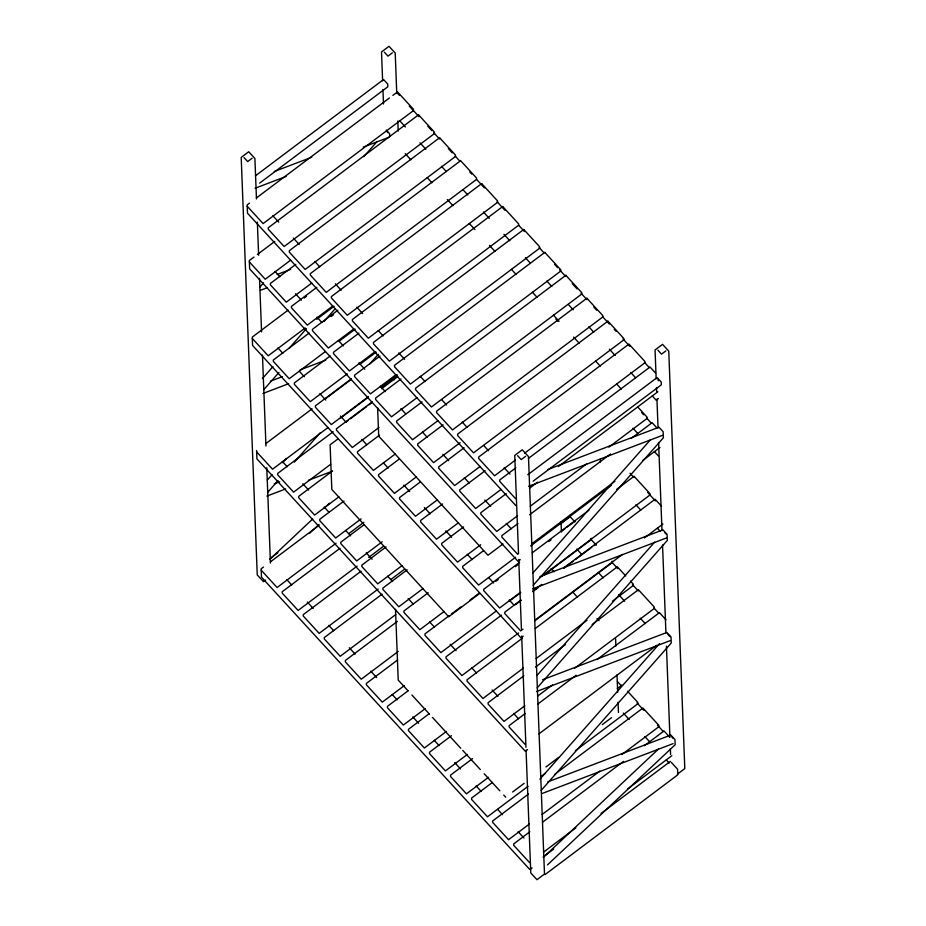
<?xml version="1.0" encoding="UTF-8"?>
<svg xmlns="http://www.w3.org/2000/svg" width="926" height="926" viewBox="0 0 926 926"><rect width="100%" height="100%" fill="white"/><g stroke="black" fill="none" stroke-linecap="round" stroke-linejoin="round"><path stroke-width="1.39" d="M363.733 156.668L377.125 141.493M259.685 287.222L263.516 282.893M262.417 378.56L272.939 366.638M289.201 348.199L306.425 328.684M263.632 389.834L278.934 372.495M323.915 321.53L335.397 308.508M267.313 480.096L272.094 474.668M282.627 462.745L286.447 458.405M369.705 364.068L378.317 354.311M267.568 492.458L278.101 480.525M294.364 462.097L320.199 432.812M532.971 572.905L650.665 439.526M533.226 585.267L663.375 437.79L663.132 431.713L659.011 427.21L547.775 469.54M536.918 675.517L654.613 542.15M537.173 687.879L667.31 540.414L667.079 534.325L662.947 529.834L539.916 576.655M539.893 779.217L659.509 643.674M541.108 790.491L671.257 643.026L671.014 636.938L666.894 632.446L542.509 679.777M269.709 559.42L312.664 519M324.193 508.154L329.436 503.223M309.527 533.376L318.949 524.51M543.249 857.464L658.502 749.007M547.486 864.896L675.158 744.747L674.961 739.561L670.829 735.059L547.798 781.88M252.057 158.277L247.67 161.564L244.059 157.628M392.358 52.817L387.982 56.116L384.359 52.18M255.379 175.847L383.561 79.52L387.681 84.011L387.797 86.801L259.604 183.14M249.488 203.153L247.173 204.889L247.497 213.235L515.875 505.654M256.421 197.933L389.406 97.982M392.879 95.378L397.509 91.906L413.39 109.21L413.436 110.599L263.111 223.583L247.23 206.278M253.944 257.081L249.314 260.553L249.638 268.91L518.016 561.33L520.238 559.651M257.405 254.476L274.756 241.431M290.683 260.137L265.253 279.247L249.372 261.954M295.799 264.361L270.357 283.483L270.404 284.872L286.284 302.177L311.726 283.055M316.842 287.291L291.401 306.413L291.447 307.802L307.328 325.107L332.77 305.985M288.102 310.152L252.254 337.099L252.578 345.456L520.956 637.864L523.178 636.197M304.295 297.987L306.599 296.251M476.566 179.378L326.23 292.361L310.349 275.057L310.303 273.668L460.627 160.684L476.508 177.989L476.566 179.378L484.414 187.932M305.198 327.978L268.193 355.792L252.312 338.488M316.761 319.296L334.101 306.251M337.874 310.21L312.444 329.332L312.49 330.732L328.371 348.026L353.813 328.915M309.145 333.082L273.297 360.029L273.344 361.418L289.225 378.722L325.072 351.776M331.114 316.565L333.429 314.828M338.951 341.347L355.144 329.181M358.918 333.14L333.476 352.262L333.534 353.651L349.415 370.956L374.856 351.834M330.188 356.012L294.341 382.947L294.387 384.348L310.268 401.652L347.273 373.838M359.994 364.277L376.188 352.111M379.961 356.07L354.519 375.192L354.577 376.581L370.458 393.886L395.9 374.764M351.232 378.931L315.384 405.877L315.43 407.266L331.311 424.571L368.316 396.756M265.866 443.566L312.12 408.806M324.841 399.245L351.44 379.255M381.037 387.207L397.231 375.03M328.047 427.499L272.545 469.216L256.664 451.911M340.768 417.939L368.525 397.08M381.246 387.519L397.439 375.354M381.616 388.712L397.729 376.604M401.004 378.989L375.562 398.111L375.62 399.511L391.501 416.804L416.943 397.694M372.264 401.861L336.416 428.807L336.474 430.196L352.355 447.501L378.954 427.511M333.163 431.736L277.65 473.452L277.707 474.841L293.588 492.146L330.594 464.331M345.884 422.175L348.188 420.439M350.503 418.691L366.696 406.526M369.011 404.789L371.326 403.053M338.164 438.774L330.107 444.827L331.821 489.437L448.682 616.762L479.749 593.416M422.048 401.919L396.606 421.041L396.664 422.43L412.545 439.734L437.975 420.612M379.428 435.22L357.459 451.726L357.517 453.127L373.398 470.431L395.367 453.914M332.226 471.172L298.693 496.371L298.751 497.771L314.632 515.076L338.916 496.822M443.091 424.849L417.649 443.971L417.695 445.36L433.576 462.664L460.176 442.674M399.314 459.018L378.502 474.656L378.56 476.045L394.441 493.35L416.411 476.844M344.021 501.047L319.736 519.301L319.794 520.69L335.675 537.994L361.105 518.873M269.802 558.795L277.881 552.718M263.47 567.082L261.155 568.819L261.479 577.164L529.857 869.583L532.08 867.917M270.404 561.862L318.972 525.366M265.577 580.046L263.435 581.655L257.243 574.907L241.2 157.408L248.712 151.748L254.905 158.496L256.467 198.951M336.069 543.192L277.094 587.512L261.213 570.208M348.789 533.631L363.814 522.322M464.134 447.767L438.692 466.889L438.739 468.29L454.62 485.583L480.062 466.472M420.358 481.937L399.546 497.586L399.604 498.975L415.485 516.28L437.454 499.762M363.906 524.845L340.78 542.231L340.826 543.62L356.707 560.924L382.149 541.803M340.016 548.285L282.199 591.749L282.245 593.138L298.126 610.442L357.112 566.11M368.675 557.417L383.7 546.12M485.166 470.697L459.736 489.819L459.782 491.208L475.663 508.513L501.105 489.391M442.559 503.999L420.589 520.505L420.635 521.905L436.516 539.21L458.497 522.692M386.107 546.907L361.823 565.149L361.869 566.55L377.75 583.855L402.034 565.601M361.059 571.215L303.242 614.667L303.288 616.056L319.169 633.361L378.144 589.04M515.388 460.129L494.565 475.767L478.684 458.474L478.638 457.074L628.962 344.09L644.843 361.395L644.901 362.784L524.637 453.173M525.598 456.31L521.211 459.609L517.599 455.673M665.91 350.861L661.523 354.16L657.911 350.213M515.863 467.838L499.681 480.004L499.727 481.393L515.608 498.697M528.584 458.277L650.006 367.02L655.608 373.12M527.774 474.76L657.101 377.553L661.233 382.056L661.338 384.834L533.144 481.184M390.865 579.479L404.743 569.05M506.209 493.627L480.768 512.749L480.825 514.138L496.706 531.443L517.518 515.794M463.602 526.917L441.633 543.435L441.679 544.824L457.56 562.128L480.687 544.743M407.151 569.826L382.866 588.079L382.913 589.468L398.793 606.773L423.078 588.519M382.102 594.145L324.285 637.597L324.332 638.986L340.212 656.291L395.726 614.575M529.487 488.268L537.578 482.18M558.401 466.542L657.842 391.791M658.409 398.527L656.187 400.206L652.286 395.946M530.239 506.233L586.91 463.648M608.88 447.131L647.043 418.459L646.985 417.059L637.644 406.884M518.004 523.503L501.811 535.668L501.869 537.068L517.75 554.361M529.568 514.81L610.512 453.971M631.335 438.334L652.147 422.684L656.812 427.777M483.488 550.715L462.676 566.365L462.722 567.754L478.603 585.058L515.608 557.244M428.182 592.756L403.898 611.01L403.956 612.399L419.837 629.703L444.121 611.449M397.358 621.415L345.317 660.527L345.375 661.916L361.256 679.221L398.261 651.406M502.957 543.99L487.99 555.241L378.711 436.158L377.623 407.787M531.628 543.932L614.887 481.358M642.644 460.5L659.983 447.466M530.644 545.946L611.588 485.108M560.913 523.665L570.173 516.72L570.115 515.319M519.555 562.348L483.708 589.283L483.766 590.684L499.646 607.988L520.458 592.339M532.276 552.787L588.948 510.203M616.693 489.345L634.044 476.3L649.925 493.604L649.983 494.993L541.282 576.69M449.226 615.686L424.941 633.928L424.999 635.329L440.88 652.633L496.382 610.905M451.541 613.938L460.789 606.993M470.049 600.036L479.298 593.08M561.399 531.374L564.872 528.769M567.187 527.033L575.278 520.944M495.85 581.32L498.153 579.583M515.412 566.619L517.715 564.883M548.771 541.536L551.074 539.812M397.59 659.983L366.36 683.446L366.418 684.835L382.299 702.139L404.268 685.634M509.103 601.344L520.667 592.663M543.793 575.278L591.205 539.638L591.158 538.249M520.944 600.048L504.751 612.213L504.809 613.602L520.69 630.907L523.005 629.171M532.508 591.355L541.756 584.399M563.726 567.893L655.087 499.23L661.627 506.348M501.498 615.142L445.985 656.858L446.043 658.247L461.924 675.552L518.583 632.967M515.365 604.713L521.153 600.361M532.716 591.679L538.504 587.327M563.934 568.205L573.194 561.26M575.497 559.512L591.691 547.347M594.006 545.611L596.321 543.875M408.216 690.727L387.404 706.376L387.462 707.765L403.342 725.07L425.312 708.552M534.568 620.478L622.446 554.431M644.427 537.913L662.923 524.012M534.777 620.802L612.248 562.568L612.202 561.179M522.53 638.072L467.028 679.788L467.086 681.177L482.967 698.482L523.433 668.063M535.251 628.511L617.364 566.805L625.768 575.96M429.259 713.657L408.447 729.306L408.505 730.695L424.386 748L446.355 731.482M536.154 658.502L587.038 620.258M612.48 601.136L633.291 585.498L633.245 584.098L630.432 581.053M523.919 675.772L488.071 702.707L488.129 704.107L503.999 721.412L524.822 705.762M535.483 667.079L565.543 644.484M592.142 624.494L638.396 589.723L654.277 607.028L654.335 608.417L574.548 668.387M451.46 735.719L429.49 752.225L429.548 753.614L445.418 770.918L467.399 754.412M537.543 696.202L552.567 684.904M525.297 713.471L509.115 725.637L509.161 727.026L525.042 744.33M538.018 703.91L576.18 675.228M596.992 659.59L659.439 612.653L665.979 619.772M472.503 758.637L450.534 775.155L450.58 776.544L466.461 793.848L488.442 777.331M538.92 733.901L656.87 645.248M527.542 749.62L525.308 751.287L256.93 458.879L256.606 450.522M492.389 782.435L471.577 798.085L471.623 799.474L487.504 816.778L527.982 786.359M617.283 688.574L621.902 685.09M512.61 792.019L524.104 783.373M545.97 766.948L558.621 757.433M602.34 724.583L611.542 717.662M540.703 776.798L545.321 773.314M575.393 750.72L637.84 703.783L637.783 702.394L627.504 691.201M528.468 794.068L492.609 821.003L492.667 822.392L508.548 839.697L529.359 824.059M555.056 774.078L642.945 708.02L658.826 725.324L658.884 726.713L621.878 754.528M542.08 814.498L599.909 771.034M529.846 831.768L513.652 843.933L513.71 845.322L529.591 862.627M542.567 822.207L623.511 761.369M644.334 745.719L663.988 730.95L669.591 737.05M543.469 852.198L575.845 827.867M627.886 788.755L671.825 755.72M543.342 856.839L553.736 849.026M601.078 813.445L670.366 761.369M677.288 774.252L684.8 768.592L668.757 351.093L662.565 344.345L655.052 349.993L656.164 378.884M545.009 874.619L677.797 774.807L677.589 769.24L671.269 762.353M274.235 171.507L311.761 157.223M255.067 188.256L286.157 176.415M363.224 147.095L388.908 137.314M277.187 274.49L290.706 269.35M260.356 290.347L267.116 287.778M270.311 381.223L282.488 376.593M300.059 369.902L325.744 360.133M262.949 393.481L288.634 383.7M274.258 483.835L279.664 481.786M266.885 496.093L285.648 488.951M308.439 480.281L332.561 471.102M528.607 486.289L662.46 435.359M532.543 588.901L666.396 537.971M536.49 691.525L670.343 640.584M541.768 793.628L673.109 743.636M397.555 93.294L399.511 95.424M409.269 106.05L419.027 116.688M427.812 126.26L431.713 130.508M433.669 132.638L439.526 139.016M448.311 148.588L452.212 152.836M455.141 156.031L460.014 161.344M469.783 171.981L471.728 174.111M497.1 201.752L504.913 210.26M518.572 225.145L524.429 231.523M539.071 247.474L543.944 252.798M554.686 264.489L557.614 267.683M559.559 269.813L565.416 276.191M572.256 283.634L577.13 288.947M581.03 293.206L586.887 299.584M593.716 307.027L596.645 310.21M602.502 316.599L609.331 324.042M614.216 329.355L616.172 331.485M623.001 338.928L629.83 346.37M644.473 362.321L649.346 367.634M399.511 120.542L405.368 126.931M420.01 142.87L425.867 149.26M441.482 166.275L446.355 171.588M462.954 189.668L467.827 194.981M483.441 211.996L489.298 218.374M503.941 234.324L509.798 240.702M525.412 257.717L530.285 263.03M546.884 281.11L551.757 286.423M568.356 304.504L573.229 309.816M588.843 326.832L593.728 332.145M609.343 349.16L615.2 355.538M630.814 372.553L635.687 377.877M386.292 130.08L389.591 133.668L389.707 136.712M386.524 131.133L387.901 132.626M405.252 153.681L410.855 159.781M427.222 177.618L431.898 182.711M447.327 199.53L452.941 205.641M469.308 223.479L474.911 229.579M489.414 245.378L495.016 251.49M511.395 269.327L516.06 274.42M532.438 292.257L537.103 297.339M553.47 315.176L559.084 321.287M573.588 337.087L579.19 343.199M595.557 361.036L600.233 366.117M616.6 383.954L621.277 389.047M555.843 319.1L557.799 321.218M641.73 412.672L643.686 414.802M646.614 417.985L651.487 423.298M632.956 428.229L637.829 433.542M654.416 451.622L658.328 455.87M630.027 473.267L633.94 477.515M647.598 492.4L655.4 500.908M664.706 532.543L666.083 534.036M635.896 504.763L640.769 510.087M657.356 528.156L660.284 531.35M569.976 516.511L574.861 521.824M590.475 538.839L596.321 545.217M611.947 562.232L617.792 568.61M632.435 584.561L638.292 590.938M653.906 607.954L658.791 613.267M667.959 634.403L670.019 636.648M272.869 215.758L278.726 222.147M293.357 238.098L299.214 244.476M314.828 261.491L319.713 266.804M335.328 283.819L341.185 290.197M356.799 307.212L362.656 313.59M378.271 330.605L383.144 335.918M398.759 352.933L404.616 359.311M420.23 376.326L425.115 381.639M441.702 399.719L446.587 405.032M462.201 422.048L467.074 427.361M483.661 445.441L488.546 450.754M504.161 467.769L510.018 474.158M576.817 549.072L581.69 554.385M598.289 572.465L603.162 577.789M618.776 594.793L624.633 601.182M640.248 618.186L645.133 623.511M551.132 568.541L554.072 571.736M572.627 591.957L577.511 597.282M597.062 618.58L599.006 620.709M274.999 271.434L279.884 276.747M295.498 293.762L301.355 300.14M316.97 317.155L321.843 322.468M338.441 340.548L343.315 345.861M358.929 362.876L364.786 369.254M380.401 386.269L385.285 391.582M400.9 408.597L405.773 413.922M422.372 431.991L427.245 437.315M442.86 454.319L448.716 460.708M464.331 477.712L469.216 483.036M484.83 500.052L490.687 506.429M506.302 523.445L511.175 528.758M671.894 737.015L673.271 738.52M617.457 681.582L621.369 685.842M636.984 702.857L643.813 710.3M657.472 725.185L663.329 731.563M623.325 713.089L629.182 719.467M644.797 736.483L649.67 741.795M666.269 759.876L669.185 763.07M277.939 347.968L282.824 353.292M299.411 371.372L304.295 376.685M319.91 393.7L325.767 400.078M340.409 416.029L346.255 422.406M361.869 439.422L366.754 444.735M383.341 462.815L388.225 468.128M403.84 485.143L409.697 491.521M424.34 507.471L430.185 513.849M445.8 530.864L451.656 537.242M467.271 554.257L472.156 559.582M488.743 577.65L493.627 582.975M509.242 599.979L514.115 605.303M282.303 461.391L287.176 466.716M302.79 483.731L308.647 490.109M324.262 507.124L329.147 512.437M345.734 530.517L350.618 535.83M366.233 552.845L372.09 559.223M387.705 576.238L392.578 581.551M408.192 598.566L413.077 603.879M429.664 621.959L434.549 627.272M450.163 644.288L456.02 650.665M471.635 667.681L476.508 673.005M492.123 690.009L497.98 696.398M513.594 713.402L518.479 718.726M407.996 690.761L398.226 680.112L395.506 609.331M411.908 695.021L429.49 714.178M432.43 717.372L460.754 748.243M462.711 750.373L480.305 769.541M484.205 773.789L499.843 790.827M503.744 795.087L505.7 797.217M286.84 579.688L291.725 585.012M307.339 602.016L313.196 608.405M328.811 625.409L333.696 630.733M349.31 647.749L355.156 654.126M370.77 671.142L376.627 677.519M392.242 694.535L397.127 699.848M412.741 716.863L418.598 723.241M434.213 740.256L439.086 745.569M454.701 762.584L460.558 768.962M476.172 785.977L481.057 791.29M497.644 809.37L502.529 814.683M518.143 831.698L524 838.076M658.154 379.382L658.212 380.771M656.499 387.554L656.661 391.883M656.939 399.106L658.05 427.997M658.606 442.443L661.986 530.575M662.541 545.02L665.933 633.141M666.431 646.151L669.926 737.165M670.366 748.717L670.586 754.493M615.616 638.801L615.894 646.024M617.005 674.915L617.677 692.254M618.059 702.359L618.452 712.476M600.303 459.146L600.418 461.981M561.04 521.951L561.434 532.022M518.514 553.679L514.74 455.442L522.264 449.793L528.457 456.541L544.488 874.051L536.976 879.7L530.783 872.952L526.061 750.153M518.734 559.454L521.407 628.8M521.685 636.023L525.956 747.27M396.768 93.503L395.217 53.048L389.024 46.3L381.512 51.949L382.623 80.84M397.833 120.947L398.215 131.064M382.947 89.509L383.503 103.955M394.001 376.998L394.106 379.891M257.347 222.066L258.632 255.298M259.511 278.413L261.572 331.867M262.463 354.982L265.959 445.985M266.781 467.665L270.45 563.008M418.552 114.824L268.216 227.819L268.274 229.208L284.155 246.513L434.479 133.529L434.433 132.129L418.552 114.824M439.584 137.754L289.259 250.738L289.317 252.138L305.186 269.431L455.523 156.448L455.465 155.059L439.584 137.754M481.67 183.603L331.346 296.598L331.392 297.987L347.273 315.291L497.609 202.308L497.551 200.907L481.67 183.603M502.714 206.533L352.378 319.516L352.436 320.917L368.316 338.21L518.653 225.226L518.595 223.837L502.714 206.533M523.757 229.463L373.421 342.446L373.479 343.835L389.36 361.14L539.696 248.156L539.638 246.767L523.757 229.463M544.801 252.381L394.464 365.376L394.522 366.765L410.403 384.07L560.728 271.087L560.681 269.686L544.801 252.381M565.844 275.311L415.508 388.295L415.566 389.696L431.447 406.989L581.771 294.005L581.725 292.616L565.844 275.311M586.876 298.241L436.551 411.225L436.609 412.614L452.49 429.919L602.814 316.935L602.757 315.546L586.876 298.241M607.919 321.16L457.594 434.155L457.641 435.544L473.522 452.849L623.858 339.865L623.8 338.465L607.919 321.16"/></g></svg>
